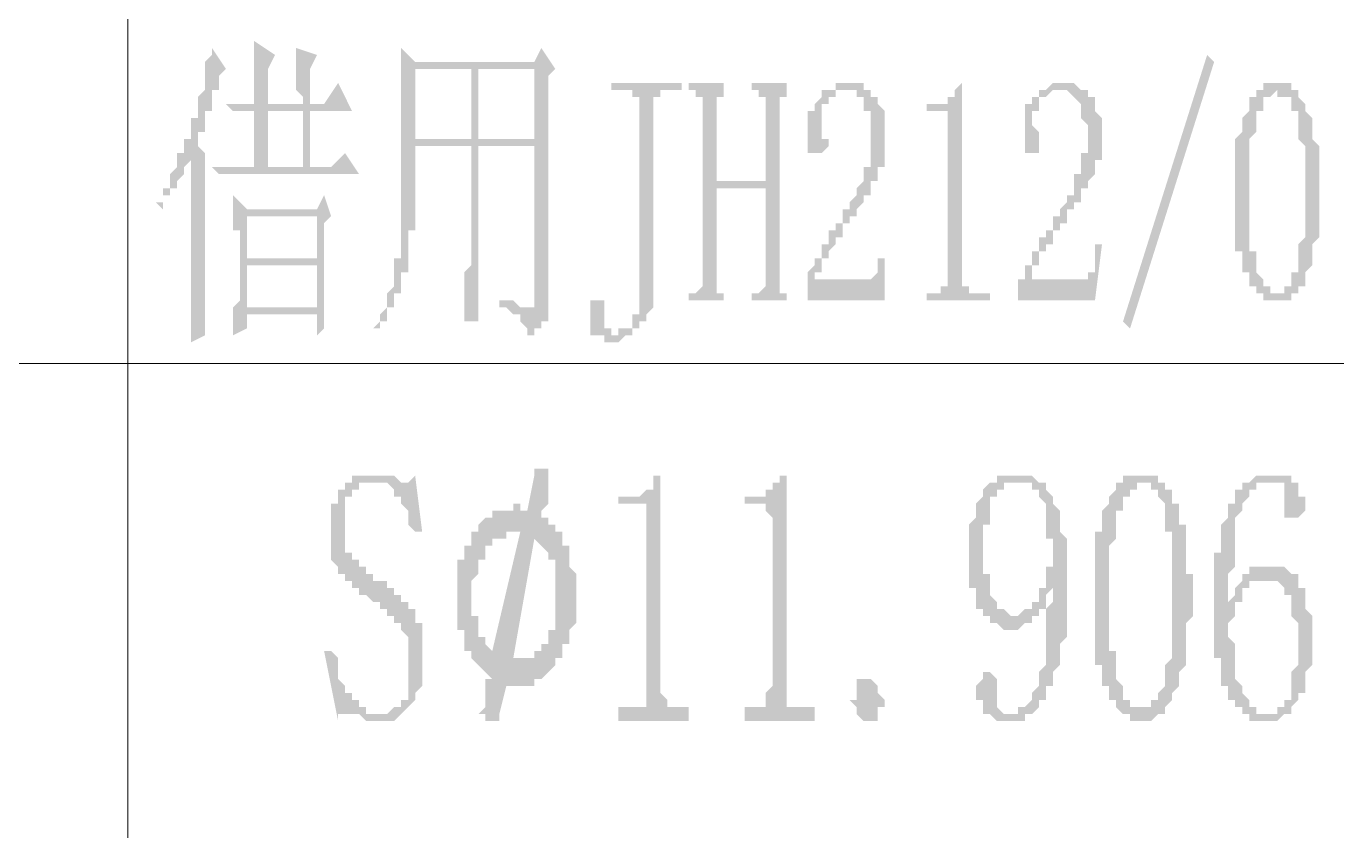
# Model space of a CAD drawing. Header units: millimetres. Extents: x 0 to 275, y 0 to 194.
# Drawn here: x 123.54 to 135.41, y 20.83 to 28.12 of the extents above; entities that cross this region are included whole.
import ezdxf

# ---------------------------------------------------------------- set-up
doc = ezdxf.new("R2010")
doc.units = ezdxf.units.MM

msp = doc.modelspace()

# ---------------------------------------------------------------- hatches: boundary and pattern name
h = msp.add_hatch(color=0)
h.paths.add_polyline_path([(125.73, 27.347333), (126.0475, 27.347333), (126.0475, 26.839333), (125.73, 26.839333)])
h.paths.add_polyline_path([(125.5395, 26.394833), (126.1745, 26.394833), (126.1745, 26.013833), (125.5395, 26.013833)])
h.paths.add_polyline_path([(125.5395, 25.950333), (126.1745, 25.950333), (126.1745, 25.569333), (125.5395, 25.569333)])
h.paths.add_polyline_path([(125.603, 27.410833), (125.349, 27.410833), (125.4125, 27.347333), (125.476, 27.347333), (125.5395, 27.347333), (125.603, 27.347333), (125.603, 26.839333), (125.222, 26.839333), (125.2855, 26.775833), (125.349, 26.775833), (125.4125, 26.775833), (125.476, 26.775833), (126.5555, 26.775833), (126.4285, 26.966333), (126.3015, 26.839333), (126.111, 26.839333), (126.111, 27.347333), (126.492, 27.347333), (126.365, 27.601333), (126.238, 27.410833), (126.111, 27.410833), (126.111, 27.728333), (126.1745, 27.855333), (125.984, 27.918833), (125.984, 27.855333), (125.984, 27.791833), (125.984, 27.728333), (125.984, 27.664833), (125.984, 27.601333), (125.984, 27.537833), (126.0475, 27.474333), (126.0475, 27.410833), (125.73, 27.410833), (125.73, 27.728333), (125.7935, 27.855333), (125.603, 27.982333), (125.603, 27.918833), (125.603, 27.855333), (125.603, 27.791833), (125.603, 27.728333), (125.603, 27.664833), (125.603, 27.601333), (125.603, 27.537833), (125.603, 27.474333)])
h.paths.add_polyline_path([(125.4125, 25.315333), (125.5395, 25.378833), (125.5395, 25.505833), (126.1745, 25.505833), (126.1745, 25.315333), (126.238, 25.378833), (126.238, 25.442333), (126.238, 25.505833), (126.238, 25.569333), (126.238, 25.632833), (126.238, 25.696333), (126.238, 25.759833), (126.238, 25.823333), (126.238, 25.886833), (126.238, 25.950333), (126.238, 26.013833), (126.238, 26.077333), (126.238, 26.331333), (126.3015, 26.394833), (126.238, 26.585333), (126.1745, 26.458333), (125.5395, 26.458333), (125.4125, 26.585333), (125.4125, 26.521833), (125.4125, 26.458333), (125.4125, 26.394833), (125.4125, 26.331333), (125.4125, 26.267833), (125.476, 26.267833), (125.476, 26.204333), (125.476, 26.140833), (125.476, 26.077333), (125.476, 26.013833), (125.476, 25.950333), (125.476, 25.886833), (125.476, 25.823333), (125.476, 25.759833), (125.476, 25.696333), (125.476, 25.632833), (125.4125, 25.569333), (125.4125, 25.505833), (125.4125, 25.442333), (125.4125, 25.378833)])
h.paths.add_polyline_path([(125.1585, 26.966333), (125.095, 27.029833), (125.095, 27.093333), (125.095, 27.156833), (125.1585, 27.156833), (125.1585, 27.220333), (125.1585, 27.283833), (125.1585, 27.347333), (125.222, 27.347333), (125.222, 27.410833), (125.222, 27.474333), (125.222, 27.537833), (125.2855, 27.537833), (125.2855, 27.601333), (125.2855, 27.664833), (125.349, 27.728333), (125.222, 27.918833), (125.222, 27.855333), (125.1585, 27.791833), (125.1585, 27.728333), (125.1585, 27.664833), (125.1585, 27.601333), (125.1585, 27.537833), (125.095, 27.474333), (125.095, 27.410833), (125.095, 27.347333), (125.095, 27.283833), (125.0315, 27.283833), (125.0315, 27.220333), (125.0315, 27.156833), (125.0315, 27.093333), (124.968, 27.093333), (124.968, 27.029833), (124.968, 26.966333), (124.9045, 26.966333), (124.9045, 26.902833), (124.9045, 26.839333), (124.841, 26.775833), (124.841, 26.712333), (124.841, 26.648833), (124.7775, 26.648833), (124.7775, 26.585333), (124.7775, 26.521833), (124.714, 26.521833), (124.7775, 26.458333), (124.7775, 26.521833), (124.7775, 26.585333), (124.841, 26.585333), (124.841, 26.648833), (124.9045, 26.648833), (124.9045, 26.712333), (124.968, 26.775833), (124.968, 26.839333), (125.0315, 26.902833), (125.0315, 26.966333), (125.0315, 25.823333), (125.0315, 25.759833), (125.0315, 25.696333), (125.0315, 25.632833), (125.0315, 25.569333), (125.0315, 25.505833), (125.0315, 25.442333), (125.0315, 25.378833), (125.0315, 25.315333), (125.0315, 25.251833), (125.1585, 25.315333), (125.1585, 25.378833), (125.1585, 25.442333), (125.1585, 25.505833), (125.1585, 25.569333), (125.1585, 25.632833), (125.1585, 25.696333), (125.1585, 25.759833), (125.1585, 25.823333), (125.1585, 25.886833), (125.1585, 25.950333), (125.1585, 26.013833), (125.1585, 26.077333), (125.1585, 26.140833), (125.1585, 26.902833)])
h = msp.add_hatch(color=0)
h.paths.add_polyline_path([(127.635, 27.029833), (128.143, 27.029833), (128.143, 26.394833), (127.635, 26.394833)])
h.paths.add_polyline_path([(127.8255, 25.632833), (127.8255, 25.569333), (127.889, 25.569333), (127.9525, 25.505833), (128.016, 25.505833), (128.016, 25.442333), (128.0795, 25.378833), (128.0795, 25.315333), (128.143, 25.315333), (128.143, 25.378833), (128.2065, 25.378833), (128.2065, 25.442333), (128.27, 25.442333), (128.27, 25.505833), (128.27, 25.569333), (128.27, 25.632833), (128.27, 27.664833), (128.3335, 27.728333), (128.2065, 27.918833), (128.143, 27.791833), (127.0635, 27.791833), (126.9365, 27.918833), (126.9365, 27.855333), (126.9365, 27.791833), (126.9365, 27.728333), (126.9365, 27.664833), (126.9365, 27.601333), (126.9365, 27.537833), (126.9365, 27.474333), (126.9365, 27.410833), (126.9365, 27.347333), (126.9365, 27.283833), (126.9365, 27.220333), (126.9365, 27.156833), (126.9365, 27.093333), (126.9365, 27.029833), (126.9365, 26.966333), (126.9365, 26.902833), (126.9365, 26.839333), (126.9365, 26.775833), (126.9365, 26.712333), (126.9365, 26.648833), (126.9365, 26.585333), (126.9365, 26.521833), (126.9365, 26.458333), (126.9365, 26.394833), (126.9365, 26.331333), (126.9365, 26.267833), (126.9365, 26.204333), (126.9365, 26.140833), (126.9365, 26.077333), (126.9365, 26.013833), (126.873, 26.013833), (126.873, 25.950333), (126.873, 25.886833), (126.873, 25.823333), (126.873, 25.759833), (126.8095, 25.696333), (126.8095, 25.632833), (126.8095, 25.569333), (126.746, 25.505833), (126.746, 25.442333), (126.6825, 25.378833), (126.6825, 25.315333), (126.6825, 25.378833), (126.746, 25.378833), (126.746, 25.442333), (126.8095, 25.442333), (126.8095, 25.505833), (126.8095, 25.569333), (126.873, 25.569333), (126.873, 25.632833), (126.873, 25.696333), (126.9365, 25.696333), (126.9365, 25.759833), (126.9365, 25.823333), (126.9365, 25.886833), (127, 25.886833), (127, 25.950333), (127, 26.013833), (127, 26.077333), (127, 26.140833), (127, 26.204333), (127, 26.267833), (127.0635, 26.267833), (127.0635, 26.331333), (127.0635, 26.394833), (127.5715, 26.394833), (127.5715, 26.331333), (127.5715, 26.267833), (127.5715, 26.204333), (127.5715, 26.140833), (127.5715, 26.077333), (127.5715, 26.013833), (127.5715, 25.950333), (127.508, 25.886833), (127.508, 25.823333), (127.508, 25.759833), (127.508, 25.696333), (127.508, 25.632833), (127.508, 25.569333), (127.508, 25.505833), (127.508, 25.442333), (127.635, 25.442333), (127.635, 25.505833), (127.635, 25.569333), (127.635, 25.632833), (127.635, 25.696333), (127.635, 25.759833), (127.635, 25.823333), (127.635, 25.886833), (127.635, 25.950333), (127.635, 26.013833), (127.635, 26.077333), (127.635, 26.140833), (127.635, 26.204333), (127.635, 26.267833), (127.635, 26.331333), (127.635, 26.394833), (128.143, 26.394833), (128.143, 25.632833), (128.143, 25.569333), (128.0795, 25.569333), (128.016, 25.569333), (127.9525, 25.632833), (127.889, 25.632833)])
h.paths.add_polyline_path([(127.0635, 27.728333), (127.5715, 27.728333), (127.5715, 27.093333), (127.0635, 27.093333)])
h.paths.add_polyline_path([(127.635, 27.728333), (128.143, 27.728333), (128.143, 27.093333), (127.635, 27.093333)])
h.paths.add_polyline_path([(127.0635, 27.029833), (127.5715, 27.029833), (127.5715, 26.394833), (127.0635, 26.394833), (127.0635, 26.458333), (127.0635, 26.521833), (127.0635, 26.585333), (127.0635, 26.648833), (127.0635, 26.712333), (127.0635, 26.775833), (127.0635, 26.839333), (127.0635, 26.902833), (127.0635, 26.966333)])
h = msp.add_hatch(color=0)
h.dxf.hatch_style = 2
h.paths.add_polyline_path([(133.5405, 25.378833), (133.477, 25.442333), (134.239, 27.855333), (134.3025, 27.791833)])
h = msp.add_hatch(color=0)
h.dxf.hatch_style = 2
h.paths.add_polyline_path([(129.0955, 27.410833), (129.0955, 27.474333), (129.032, 27.474333), (129.032, 27.537833), (128.8415, 27.537833), (128.8415, 27.601333), (129.4765, 27.601333), (129.4765, 27.537833), (129.286, 27.537833), (129.286, 27.474333), (129.2225, 27.474333), (129.2225, 27.410833), (129.2225, 25.823333), (129.2225, 25.759833), (129.2225, 25.696333), (129.2225, 25.632833), (129.2225, 25.569333), (129.159, 25.505833), (129.159, 25.442333), (129.0955, 25.442333), (129.0955, 25.378833), (129.032, 25.378833), (129.032, 25.315333), (128.9685, 25.315333), (128.905, 25.251833), (128.8415, 25.251833), (128.778, 25.251833), (128.778, 25.315333), (128.7145, 25.315333), (128.651, 25.315333), (128.651, 25.378833), (128.651, 25.442333), (128.651, 25.505833), (128.651, 25.569333), (128.651, 25.632833), (128.7145, 25.632833), (128.778, 25.632833), (128.778, 25.569333), (128.778, 25.505833), (128.778, 25.442333), (128.778, 25.378833), (128.8415, 25.378833), (128.8415, 25.315333), (128.905, 25.315333), (128.905, 25.378833), (128.9685, 25.378833), (129.032, 25.378833), (129.032, 25.442333), (129.032, 25.505833), (129.0955, 25.505833), (129.0955, 25.569333), (129.0955, 25.632833), (129.0955, 25.696333), (129.0955, 25.759833), (129.0955, 25.823333)])
h = msp.add_hatch(color=0)
h.dxf.hatch_style = 2
h.paths.add_polyline_path([(130.3655, 25.823333), (130.3655, 25.759833), (130.3655, 25.696333), (130.429, 25.696333), (130.429, 25.632833), (130.1115, 25.632833), (130.1115, 25.696333), (130.175, 25.696333), (130.2385, 25.759833), (130.2385, 25.823333), (130.2385, 26.648833), (129.794, 26.648833), (129.794, 25.823333), (129.794, 25.759833), (129.794, 25.696333), (129.8575, 25.696333), (129.8575, 25.632833), (129.54, 25.632833), (129.54, 25.696333), (129.6035, 25.696333), (129.667, 25.759833), (129.667, 25.823333), (129.667, 27.410833), (129.667, 27.474333), (129.6035, 27.474333), (129.6035, 27.537833), (129.54, 27.537833), (129.54, 27.601333), (129.8575, 27.601333), (129.8575, 27.537833), (129.8575, 27.474333), (129.794, 27.474333), (129.794, 27.410833), (129.794, 26.712333), (130.2385, 26.712333), (130.2385, 27.410833), (130.2385, 27.474333), (130.175, 27.474333), (130.175, 27.537833), (130.1115, 27.537833), (130.1115, 27.601333), (130.429, 27.601333), (130.429, 27.537833), (130.429, 27.474333), (130.3655, 27.474333), (130.3655, 27.410833)])
h = msp.add_hatch(color=0)
h.dxf.hatch_style = 2
h.paths.add_polyline_path([(131.191, 27.093333), (131.191, 27.156833), (131.191, 27.220333), (131.191, 27.283833), (131.191, 27.347333), (131.1275, 27.347333), (131.1275, 27.410833), (131.1275, 27.474333), (131.064, 27.474333), (131.064, 27.537833), (131.0005, 27.537833), (130.937, 27.537833), (130.8735, 27.537833), (130.8735, 27.474333), (130.81, 27.474333), (130.81, 27.410833), (130.7465, 27.410833), (130.7465, 27.347333), (130.7465, 27.283833), (130.7465, 27.220333), (130.7465, 27.156833), (130.7465, 27.093333), (130.81, 27.093333), (130.81, 27.029833), (130.7465, 26.966333), (130.683, 26.966333), (130.6195, 26.966333), (130.6195, 27.029833), (130.6195, 27.093333), (130.6195, 27.156833), (130.6195, 27.220333), (130.6195, 27.283833), (130.6195, 27.347333), (130.683, 27.347333), (130.683, 27.410833), (130.7465, 27.474333), (130.7465, 27.537833), (130.81, 27.537833), (130.8735, 27.537833), (130.8735, 27.601333), (130.937, 27.601333), (131.0005, 27.601333), (131.064, 27.601333), (131.1275, 27.601333), (131.1275, 27.537833), (131.191, 27.537833), (131.191, 27.474333), (131.2545, 27.474333), (131.2545, 27.410833), (131.318, 27.347333), (131.318, 27.283833), (131.318, 27.220333), (131.318, 27.156833), (131.318, 27.093333), (131.318, 27.029833), (131.318, 26.966333), (131.318, 26.902833), (131.318, 26.839333), (131.2545, 26.839333), (131.2545, 26.775833), (131.2545, 26.712333), (131.191, 26.712333), (131.191, 26.648833), (131.191, 26.585333), (131.1275, 26.585333), (131.1275, 26.521833), (131.064, 26.458333), (131.064, 26.394833), (131.0005, 26.394833), (131.0005, 26.331333), (130.937, 26.331333), (130.937, 26.267833), (130.937, 26.204333), (130.8735, 26.204333), (130.8735, 26.140833), (130.81, 26.077333), (130.81, 26.013833), (130.7465, 26.013833), (130.7465, 25.950333), (130.7465, 25.886833), (130.683, 25.886833), (130.683, 25.823333), (131.1275, 25.823333), (131.191, 25.823333), (131.2545, 25.886833), (131.2545, 25.950333), (131.2545, 26.013833), (131.318, 26.013833), (131.318, 26.077333), (131.318, 26.140833), (131.318, 25.632833), (130.6195, 25.632833), (130.6195, 25.759833), (130.6195, 25.823333), (130.6195, 25.886833), (130.683, 25.950333), (130.683, 26.013833), (130.7465, 26.013833), (130.7465, 26.077333), (130.7465, 26.140833), (130.81, 26.140833), (130.81, 26.204333), (130.81, 26.267833), (130.8735, 26.267833), (130.8735, 26.331333), (130.937, 26.331333), (130.937, 26.394833), (130.937, 26.458333), (131.0005, 26.458333), (131.0005, 26.521833), (131.064, 26.585333), (131.064, 26.648833), (131.1275, 26.712333), (131.1275, 26.775833), (131.1275, 26.839333), (131.191, 26.839333), (131.191, 26.902833), (131.191, 26.966333), (131.191, 27.029833)])
h = msp.add_hatch(color=0)
h.dxf.hatch_style = 2
h.paths.add_polyline_path([(132.0165, 27.601333), (132.0165, 25.886833), (132.0165, 25.823333), (132.0165, 25.759833), (132.08, 25.759833), (132.08, 25.696333), (132.1435, 25.696333), (132.2705, 25.696333), (132.2705, 25.632833), (131.699, 25.632833), (131.699, 25.696333), (131.7625, 25.696333), (131.826, 25.696333), (131.826, 25.759833), (131.8895, 25.759833), (131.8895, 25.823333), (131.8895, 25.886833), (131.8895, 27.220333), (131.8895, 27.283833), (131.8895, 27.347333), (131.826, 27.347333), (131.699, 27.347333), (131.699, 27.410833), (131.7625, 27.410833), (131.826, 27.410833), (131.8895, 27.410833), (131.8895, 27.474333), (131.953, 27.474333), (131.953, 27.537833)])
h = msp.add_hatch(color=0)
h.dxf.hatch_style = 2
h.paths.add_polyline_path([(133.1595, 27.093333), (133.1595, 27.156833), (133.1595, 27.220333), (133.096, 27.283833), (133.096, 27.347333), (133.096, 27.410833), (133.0325, 27.474333), (132.969, 27.537833), (132.9055, 27.537833), (132.842, 27.537833), (132.7785, 27.474333), (132.715, 27.474333), (132.715, 27.410833), (132.715, 27.347333), (132.6515, 27.347333), (132.6515, 27.283833), (132.6515, 27.220333), (132.715, 27.156833), (132.715, 27.093333), (132.715, 27.029833), (132.715, 26.966333), (132.6515, 26.966333), (132.588, 26.966333), (132.588, 27.029833), (132.588, 27.093333), (132.588, 27.156833), (132.588, 27.220333), (132.588, 27.283833), (132.588, 27.347333), (132.588, 27.410833), (132.6515, 27.410833), (132.6515, 27.474333), (132.715, 27.474333), (132.715, 27.537833), (132.7785, 27.537833), (132.842, 27.601333), (132.9055, 27.601333), (132.969, 27.601333), (133.0325, 27.601333), (133.096, 27.537833), (133.1595, 27.537833), (133.1595, 27.474333), (133.223, 27.474333), (133.223, 27.410833), (133.223, 27.347333), (133.2865, 27.283833), (133.2865, 27.220333), (133.2865, 27.156833), (133.2865, 27.093333), (133.2865, 27.029833), (133.2865, 26.966333), (133.2865, 26.902833), (133.223, 26.902833), (133.223, 26.839333), (133.223, 26.775833), (133.1595, 26.712333), (133.1595, 26.648833), (133.096, 26.648833), (133.096, 26.585333), (133.096, 26.521833), (133.0325, 26.521833), (133.0325, 26.458333), (132.969, 26.458333), (132.969, 26.394833), (132.969, 26.331333), (132.9055, 26.331333), (132.9055, 26.267833), (132.842, 26.267833), (132.842, 26.204333), (132.842, 26.140833), (132.7785, 26.140833), (132.7785, 26.077333), (132.715, 26.077333), (132.715, 26.013833), (132.715, 25.950333), (132.6515, 25.950333), (132.6515, 25.886833), (132.6515, 25.823333), (133.096, 25.823333), (133.1595, 25.823333), (133.1595, 25.886833), (133.223, 25.886833), (133.223, 25.950333), (133.223, 26.013833), (133.223, 26.077333), (133.223, 26.140833), (133.2865, 26.140833), (133.223, 25.632833), (132.5245, 25.632833), (132.5245, 25.759833), (132.5245, 25.823333), (132.588, 25.823333), (132.588, 25.886833), (132.588, 25.950333), (132.6515, 25.950333), (132.6515, 26.013833), (132.6515, 26.077333), (132.715, 26.077333), (132.715, 26.140833), (132.715, 26.204333), (132.7785, 26.204333), (132.7785, 26.267833), (132.842, 26.267833), (132.842, 26.331333), (132.842, 26.394833), (132.9055, 26.394833), (132.9055, 26.458333), (132.969, 26.521833), (132.969, 26.585333), (133.0325, 26.585333), (133.0325, 26.648833), (133.0325, 26.712333), (133.0325, 26.775833), (133.096, 26.775833), (133.096, 26.839333), (133.096, 26.902833), (133.096, 26.966333), (133.1595, 26.966333), (133.1595, 27.029833)])
h = msp.add_hatch(color=0)
h.paths.add_polyline_path([(134.874, 27.537833), (134.8105, 27.474333), (134.747, 27.474333), (134.747, 27.410833), (134.747, 27.347333), (134.6835, 27.347333), (134.6835, 27.283833), (134.6835, 27.220333), (134.6835, 27.156833), (134.62, 27.093333), (134.62, 27.029833), (134.62, 26.966333), (134.62, 26.902833), (134.62, 26.839333), (134.62, 26.775833), (134.62, 26.712333), (134.62, 26.648833), (134.62, 26.585333), (134.62, 26.521833), (134.62, 26.458333), (134.62, 26.394833), (134.62, 26.331333), (134.62, 26.267833), (134.62, 26.204333), (134.62, 26.140833), (134.62, 26.077333), (134.6835, 26.077333), (134.6835, 26.013833), (134.6835, 25.950333), (134.6835, 25.886833), (134.747, 25.823333), (134.747, 25.759833), (134.8105, 25.759833), (134.8105, 25.696333), (134.874, 25.696333), (134.9375, 25.696333), (134.9375, 25.759833), (135.001, 25.759833), (135.001, 25.823333), (135.001, 25.886833), (135.0645, 25.886833), (135.0645, 25.950333), (135.0645, 26.013833), (135.0645, 26.077333), (135.0645, 26.140833), (135.128, 26.204333), (135.128, 26.267833), (135.128, 26.331333), (135.128, 26.394833), (135.128, 26.458333), (135.128, 26.521833), (135.128, 26.585333), (135.128, 26.648833), (135.128, 26.712333), (135.128, 26.775833), (135.128, 26.839333), (135.128, 26.902833), (135.128, 26.966333), (135.128, 27.029833), (135.0645, 27.093333), (135.0645, 27.156833), (135.0645, 27.220333), (135.0645, 27.283833), (135.0645, 27.347333), (135.001, 27.347333), (135.001, 27.410833), (135.001, 27.474333), (134.9375, 27.474333), (134.874, 27.474333)])
h.paths.add_polyline_path([(134.874, 25.632833), (134.8105, 25.632833), (134.747, 25.632833), (134.747, 25.696333), (134.6835, 25.696333), (134.6835, 25.759833), (134.62, 25.759833), (134.62, 25.823333), (134.62, 25.886833), (134.5565, 25.886833), (134.5565, 25.950333), (134.5565, 26.013833), (134.5565, 26.077333), (134.493, 26.077333), (134.493, 26.140833), (134.493, 26.204333), (134.493, 26.267833), (134.493, 26.331333), (134.493, 26.394833), (134.493, 26.458333), (134.493, 26.521833), (134.493, 26.585333), (134.493, 26.648833), (134.493, 26.712333), (134.493, 26.775833), (134.493, 26.839333), (134.493, 26.902833), (134.493, 26.966333), (134.493, 27.029833), (134.493, 27.093333), (134.5565, 27.156833), (134.5565, 27.220333), (134.5565, 27.283833), (134.62, 27.347333), (134.62, 27.410833), (134.62, 27.474333), (134.6835, 27.474333), (134.6835, 27.537833), (134.747, 27.537833), (134.747, 27.601333), (134.8105, 27.601333), (134.874, 27.601333), (134.9375, 27.601333), (135.001, 27.601333), (135.001, 27.537833), (135.0645, 27.537833), (135.0645, 27.474333), (135.128, 27.410833), (135.128, 27.347333), (135.1915, 27.283833), (135.1915, 27.220333), (135.1915, 27.156833), (135.1915, 27.093333), (135.255, 27.029833), (135.255, 26.966333), (135.255, 26.902833), (135.255, 26.839333), (135.255, 26.775833), (135.255, 26.712333), (135.255, 26.648833), (135.255, 26.585333), (135.255, 26.521833), (135.255, 26.458333), (135.255, 26.394833), (135.255, 26.331333), (135.255, 26.267833), (135.255, 26.204333), (135.1915, 26.140833), (135.1915, 26.077333), (135.1915, 26.013833), (135.1915, 25.950333), (135.128, 25.886833), (135.128, 25.823333), (135.128, 25.759833), (135.0645, 25.759833), (135.0645, 25.696333), (135.001, 25.696333), (135.001, 25.632833), (134.9375, 25.632833)])
h = msp.add_hatch(color=0)
h.paths.add_polyline_path([(127.9525, 22.394333), (128.016, 22.394333), (128.0795, 22.394333), (128.143, 22.394333), (128.143, 22.457833), (128.2065, 22.457833), (128.2065, 22.521333), (128.27, 22.521333), (128.27, 22.584833), (128.27, 22.648333), (128.3335, 22.648333), (128.3335, 22.711833), (128.3335, 22.775333), (128.3335, 22.838833), (128.3335, 22.902333), (128.3335, 22.965833), (128.3335, 23.029333), (128.3335, 23.092833), (128.3335, 23.156333), (128.3335, 23.219833), (128.3335, 23.283333), (128.27, 23.283333), (128.27, 23.346833), (128.2065, 23.410333), (128.143, 23.473833)])
h.paths.add_polyline_path([(127.889, 22.140333), (127.8255, 21.886333), (127.8255, 21.822833), (127.762, 21.822833), (127.6985, 21.822833), (127.6985, 21.886333), (127.635, 21.886333), (127.6985, 21.949833), (127.6985, 22.013333), (127.6985, 22.076833), (127.6985, 22.140333), (127.6985, 22.203833), (127.762, 22.203833), (127.6985, 22.267333), (127.635, 22.330833), (127.5715, 22.394333), (127.5715, 22.457833), (127.508, 22.457833), (127.508, 22.521333), (127.508, 22.584833), (127.508, 22.648333), (127.4445, 22.648333), (127.4445, 22.711833), (127.4445, 22.775333), (127.4445, 22.838833), (127.4445, 22.902333), (127.4445, 22.965833), (127.4445, 23.029333), (127.4445, 23.092833), (127.4445, 23.156333), (127.4445, 23.219833), (127.4445, 23.283333), (127.508, 23.283333), (127.508, 23.346833), (127.508, 23.410333), (127.5715, 23.410333), (127.5715, 23.473833), (127.5715, 23.537333), (127.635, 23.537333), (127.635, 23.600833), (127.6985, 23.664333), (127.762, 23.664333), (127.762, 23.727833), (127.8255, 23.727833), (127.889, 23.727833), (127.9525, 23.727833), (127.9525, 23.791333), (128.016, 23.791333), (128.016, 23.727833), (128.0795, 23.727833), (128.143, 24.045333), (128.143, 24.108833), (128.2065, 24.108833), (128.27, 24.108833), (128.27, 24.045333), (128.27, 23.981833), (128.27, 23.918333), (128.27, 23.854833), (128.27, 23.791333), (128.2065, 23.727833), (128.2065, 23.664333), (128.27, 23.664333), (128.27, 23.600833), (128.3335, 23.600833), (128.3335, 23.537333), (128.397, 23.537333), (128.397, 23.473833), (128.397, 23.410333), (128.4605, 23.410333), (128.4605, 23.346833), (128.4605, 23.283333), (128.4605, 23.219833), (128.524, 23.156333), (128.524, 23.092833), (128.524, 23.029333), (128.524, 22.965833), (128.524, 22.902333), (128.524, 22.838833), (128.524, 22.775333), (128.524, 22.711833), (128.4605, 22.648333), (128.4605, 22.584833), (128.4605, 22.521333), (128.397, 22.521333), (128.397, 22.457833), (128.397, 22.394333), (128.3335, 22.394333), (128.3335, 22.330833), (128.27, 22.267333), (128.2065, 22.203833), (128.143, 22.203833), (128.143, 22.140333), (128.0795, 22.140333), (128.016, 22.140333), (127.9525, 22.140333)])
h.paths.add_polyline_path([(127.762, 22.457833), (128.016, 23.537333), (127.9525, 23.537333), (127.889, 23.537333), (127.889, 23.473833), (127.8255, 23.473833), (127.762, 23.473833), (127.762, 23.410333), (127.6985, 23.410333), (127.6985, 23.346833), (127.6985, 23.283333), (127.635, 23.283333), (127.635, 23.219833), (127.635, 23.156333), (127.5715, 23.092833), (127.5715, 23.029333), (127.5715, 22.965833), (127.5715, 22.902333), (127.5715, 22.838833), (127.5715, 22.775333), (127.635, 22.775333), (127.635, 22.711833), (127.635, 22.648333), (127.635, 22.584833), (127.6985, 22.584833), (127.6985, 22.521333)])
h = msp.add_hatch(color=0)
h.dxf.hatch_style = 2
h.paths.add_polyline_path([(126.6825, 22.902333), (126.619, 22.965833), (126.5555, 22.965833), (126.5555, 23.029333), (126.492, 23.029333), (126.492, 23.092833), (126.4285, 23.092833), (126.4285, 23.156333), (126.365, 23.156333), (126.365, 23.219833), (126.3015, 23.283333), (126.3015, 23.346833), (126.3015, 23.410333), (126.3015, 23.473833), (126.3015, 23.537333), (126.3015, 23.600833), (126.3015, 23.664333), (126.3015, 23.727833), (126.3015, 23.791333), (126.365, 23.791333), (126.365, 23.854833), (126.365, 23.918333), (126.4285, 23.918333), (126.4285, 23.981833), (126.492, 23.981833), (126.492, 24.045333), (126.5555, 24.045333), (126.619, 24.045333), (126.6825, 24.045333), (126.746, 24.045333), (126.8095, 24.045333), (126.873, 24.045333), (126.9365, 23.981833), (127, 23.981833), (127.0635, 24.045333), (127.127, 23.537333), (127.0635, 23.537333), (127, 23.600833), (127, 23.664333), (127, 23.727833), (126.9365, 23.791333), (126.9365, 23.854833), (126.873, 23.854833), (126.873, 23.918333), (126.8095, 23.981833), (126.746, 23.981833), (126.6825, 23.981833), (126.619, 23.981833), (126.5555, 23.981833), (126.5555, 23.918333), (126.492, 23.918333), (126.492, 23.854833), (126.4285, 23.854833), (126.4285, 23.791333), (126.4285, 23.727833), (126.4285, 23.664333), (126.4285, 23.600833), (126.4285, 23.537333), (126.4285, 23.473833), (126.4285, 23.410333), (126.4285, 23.346833), (126.492, 23.346833), (126.492, 23.283333), (126.5555, 23.283333), (126.5555, 23.219833), (126.619, 23.219833), (126.619, 23.156333), (126.6825, 23.156333), (126.6825, 23.092833), (126.746, 23.092833), (126.8095, 23.092833), (126.8095, 23.029333), (126.873, 23.029333), (126.873, 22.965833), (126.9365, 22.965833), (126.9365, 22.902333), (127, 22.902333), (127, 22.838833), (127.0635, 22.838833), (127.0635, 22.775333), (127.0635, 22.711833), (127.127, 22.711833), (127.127, 22.648333), (127.127, 22.584833), (127.127, 22.521333), (127.127, 22.457833), (127.127, 22.394333), (127.127, 22.330833), (127.127, 22.267333), (127.127, 22.203833), (127.127, 22.140333), (127.0635, 22.076833), (127.0635, 22.013333), (127, 21.949833), (126.9365, 21.886333), (126.873, 21.822833), (126.8095, 21.822833), (126.746, 21.822833), (126.6825, 21.822833), (126.619, 21.822833), (126.5555, 21.886333), (126.492, 21.886333), (126.4285, 21.886333), (126.365, 21.886333), (126.365, 21.822833), (126.238, 22.457833), (126.3015, 22.457833), (126.365, 22.394333), (126.365, 22.330833), (126.365, 22.267333), (126.365, 22.203833), (126.4285, 22.140333), (126.4285, 22.076833), (126.492, 22.076833), (126.492, 22.013333), (126.5555, 22.013333), (126.5555, 21.949833), (126.619, 21.949833), (126.619, 21.886333), (126.6825, 21.886333), (126.746, 21.886333), (126.8095, 21.886333), (126.873, 21.949833), (126.9365, 21.949833), (126.9365, 22.013333), (127, 22.013333), (127, 22.076833), (127, 22.140333), (127, 22.203833), (127, 22.267333), (127, 22.330833), (127, 22.394333), (127, 22.457833), (127, 22.521333), (127, 22.584833), (126.9365, 22.648333), (126.9365, 22.711833), (126.873, 22.711833), (126.873, 22.775333), (126.8095, 22.775333), (126.8095, 22.838833), (126.746, 22.838833), (126.746, 22.902333)])
h = msp.add_hatch(color=0)
h.dxf.hatch_style = 2
h.paths.add_polyline_path([(129.286, 24.045333), (129.286, 22.140333), (129.286, 22.076833), (129.3495, 22.013333), (129.3495, 21.949833), (129.413, 21.949833), (129.4765, 21.949833), (129.54, 21.949833), (129.54, 21.822833), (128.905, 21.822833), (128.905, 21.949833), (129.032, 21.949833), (129.0955, 21.949833), (129.159, 21.949833), (129.159, 22.013333), (129.159, 22.076833), (129.159, 22.140333), (129.159, 23.664333), (129.159, 23.727833), (129.159, 23.791333), (129.0955, 23.791333), (128.905, 23.791333), (128.905, 23.854833), (129.032, 23.854833), (129.0955, 23.854833), (129.159, 23.918333), (129.2225, 23.918333), (129.2225, 23.981833), (129.2225, 24.045333)])
h = msp.add_hatch(color=0)
h.dxf.hatch_style = 2
h.paths.add_polyline_path([(130.429, 24.045333), (130.429, 22.140333), (130.429, 22.076833), (130.429, 22.013333), (130.429, 21.949833), (130.4925, 21.949833), (130.556, 21.949833), (130.683, 21.949833), (130.683, 21.822833), (130.048, 21.822833), (130.048, 21.949833), (130.1115, 21.949833), (130.175, 21.949833), (130.2385, 21.949833), (130.2385, 22.013333), (130.2385, 22.076833), (130.302, 22.140333), (130.302, 23.664333), (130.2385, 23.727833), (130.2385, 23.791333), (130.175, 23.791333), (130.048, 23.791333), (130.048, 23.854833), (130.1115, 23.854833), (130.175, 23.854833), (130.2385, 23.854833), (130.2385, 23.918333), (130.302, 23.918333), (130.302, 23.981833), (130.3655, 23.981833), (130.3655, 24.045333)])
h = msp.add_hatch(color=0)
h.paths.add_polyline_path([(132.207, 23.346833), (132.207, 23.283333), (132.207, 23.219833), (132.207, 23.156333), (132.2705, 23.156333), (132.2705, 23.092833), (132.2705, 23.029333), (132.2705, 22.965833), (132.334, 22.902333), (132.334, 22.838833), (132.3975, 22.838833), (132.461, 22.775333), (132.5245, 22.775333), (132.588, 22.838833), (132.6515, 22.838833), (132.6515, 22.902333), (132.715, 22.902333), (132.715, 22.965833), (132.715, 23.029333), (132.7785, 23.029333), (132.7785, 23.092833), (132.7785, 23.156333), (132.7785, 23.219833), (132.842, 23.219833), (132.842, 23.283333), (132.842, 23.346833), (132.842, 23.410333), (132.842, 23.473833), (132.7785, 23.473833), (132.7785, 23.537333), (132.7785, 23.600833), (132.7785, 23.664333), (132.7785, 23.727833), (132.7785, 23.791333), (132.715, 23.854833), (132.715, 23.918333), (132.6515, 23.918333), (132.6515, 23.981833), (132.588, 23.981833), (132.5245, 23.981833), (132.461, 23.981833), (132.3975, 23.981833), (132.3975, 23.918333), (132.334, 23.918333), (132.334, 23.854833), (132.2705, 23.854833), (132.2705, 23.791333), (132.2705, 23.727833), (132.2705, 23.664333), (132.2705, 23.600833), (132.207, 23.600833), (132.207, 23.537333), (132.207, 23.473833), (132.207, 23.410333)])
h.paths.add_polyline_path([(132.461, 22.648333), (132.3975, 22.648333), (132.334, 22.711833), (132.2705, 22.711833), (132.2705, 22.775333), (132.207, 22.775333), (132.207, 22.838833), (132.1435, 22.838833), (132.1435, 22.902333), (132.1435, 22.965833), (132.1435, 23.029333), (132.08, 23.029333), (132.08, 23.092833), (132.08, 23.156333), (132.08, 23.219833), (132.08, 23.283333), (132.08, 23.346833), (132.08, 23.410333), (132.08, 23.473833), (132.08, 23.537333), (132.08, 23.600833), (132.1435, 23.664333), (132.1435, 23.727833), (132.1435, 23.791333), (132.207, 23.854833), (132.207, 23.918333), (132.2705, 23.981833), (132.334, 23.981833), (132.334, 24.045333), (132.3975, 24.045333), (132.461, 24.045333), (132.5245, 24.045333), (132.588, 24.045333), (132.6515, 24.045333), (132.715, 23.981833), (132.7785, 23.981833), (132.7785, 23.918333), (132.842, 23.854833), (132.842, 23.791333), (132.9055, 23.727833), (132.9055, 23.664333), (132.9055, 23.600833), (132.9055, 23.537333), (132.969, 23.473833), (132.969, 23.410333), (132.969, 23.346833), (132.969, 23.283333), (132.969, 23.219833), (132.969, 23.156333), (132.969, 23.092833), (132.969, 23.029333), (132.969, 22.965833), (132.969, 22.902333), (132.969, 22.838833), (132.969, 22.775333), (132.969, 22.711833), (132.969, 22.648333), (132.969, 22.584833), (132.9055, 22.521333), (132.9055, 22.457833), (132.9055, 22.394333), (132.9055, 22.330833), (132.842, 22.267333), (132.842, 22.203833), (132.842, 22.140333), (132.7785, 22.140333), (132.7785, 22.076833), (132.7785, 22.013333), (132.715, 22.013333), (132.715, 21.949833), (132.6515, 21.886333), (132.588, 21.886333), (132.588, 21.822833), (132.5245, 21.822833), (132.461, 21.822833), (132.3975, 21.822833), (132.334, 21.822833), (132.2705, 21.886333), (132.207, 21.886333), (132.207, 21.949833), (132.207, 22.013333), (132.1435, 22.013333), (132.1435, 22.076833), (132.1435, 22.140333), (132.207, 22.203833), (132.207, 22.267333), (132.2705, 22.267333), (132.334, 22.203833), (132.334, 22.140333), (132.334, 22.076833), (132.334, 22.013333), (132.334, 21.949833), (132.3975, 21.886333), (132.461, 21.886333), (132.5245, 21.886333), (132.5245, 21.949833), (132.588, 21.949833), (132.6515, 22.013333), (132.6515, 22.076833), (132.715, 22.140333), (132.715, 22.203833), (132.715, 22.267333), (132.7785, 22.330833), (132.7785, 22.394333), (132.7785, 22.457833), (132.7785, 22.521333), (132.7785, 22.584833), (132.7785, 22.648333), (132.7785, 22.711833), (132.7785, 22.775333), (132.7785, 22.838833), (132.842, 22.902333), (132.842, 22.965833), (132.842, 23.029333), (132.7785, 22.965833), (132.7785, 22.902333), (132.7785, 22.838833), (132.715, 22.838833), (132.715, 22.775333), (132.6515, 22.775333), (132.6515, 22.711833), (132.588, 22.711833), (132.5245, 22.648333)])
h = msp.add_hatch(color=0)
h.paths.add_polyline_path([(133.6675, 23.981833), (133.604, 23.981833), (133.604, 23.918333), (133.5405, 23.918333), (133.5405, 23.854833), (133.477, 23.854833), (133.477, 23.791333), (133.477, 23.727833), (133.4135, 23.727833), (133.4135, 23.664333), (133.4135, 23.600833), (133.4135, 23.537333), (133.4135, 23.473833), (133.35, 23.410333), (133.35, 23.346833), (133.35, 23.283333), (133.35, 23.219833), (133.35, 23.156333), (133.35, 23.092833), (133.35, 23.029333), (133.35, 22.965833), (133.35, 22.902333), (133.35, 22.838833), (133.35, 22.775333), (133.35, 22.711833), (133.35, 22.648333), (133.35, 22.584833), (133.35, 22.521333), (133.35, 22.457833), (133.4135, 22.457833), (133.4135, 22.394333), (133.4135, 22.330833), (133.4135, 22.267333), (133.4135, 22.203833), (133.477, 22.140333), (133.477, 22.076833), (133.477, 22.013333), (133.5405, 22.013333), (133.5405, 21.949833), (133.604, 21.949833), (133.6675, 21.949833), (133.731, 21.949833), (133.731, 22.013333), (133.7945, 22.013333), (133.7945, 22.076833), (133.858, 22.140333), (133.858, 22.203833), (133.858, 22.267333), (133.858, 22.330833), (133.9215, 22.394333), (133.9215, 22.457833), (133.9215, 22.521333), (133.9215, 22.584833), (133.9215, 22.648333), (133.9215, 22.711833), (133.9215, 22.775333), (133.9215, 22.838833), (133.9215, 22.902333), (133.9215, 22.965833), (133.9215, 23.029333), (133.9215, 23.092833), (133.9215, 23.156333), (133.9215, 23.219833), (133.9215, 23.283333), (133.9215, 23.346833), (133.9215, 23.410333), (133.9215, 23.473833), (133.9215, 23.537333), (133.858, 23.537333), (133.858, 23.600833), (133.858, 23.664333), (133.858, 23.727833), (133.858, 23.791333), (133.7945, 23.854833), (133.7945, 23.918333), (133.731, 23.918333), (133.731, 23.981833)])
h.paths.add_polyline_path([(133.6675, 21.822833), (133.604, 21.822833), (133.5405, 21.822833), (133.5405, 21.886333), (133.477, 21.886333), (133.4135, 21.949833), (133.4135, 22.013333), (133.35, 22.013333), (133.35, 22.076833), (133.35, 22.140333), (133.2865, 22.140333), (133.2865, 22.203833), (133.2865, 22.267333), (133.2865, 22.330833), (133.223, 22.330833), (133.223, 22.394333), (133.223, 22.457833), (133.223, 22.521333), (133.223, 22.584833), (133.223, 22.648333), (133.223, 22.711833), (133.223, 22.775333), (133.223, 22.838833), (133.223, 22.902333), (133.223, 22.965833), (133.223, 23.029333), (133.223, 23.092833), (133.223, 23.156333), (133.223, 23.219833), (133.223, 23.283333), (133.223, 23.346833), (133.223, 23.410333), (133.223, 23.473833), (133.223, 23.537333), (133.2865, 23.537333), (133.2865, 23.600833), (133.2865, 23.664333), (133.2865, 23.727833), (133.35, 23.791333), (133.35, 23.854833), (133.4135, 23.918333), (133.4135, 23.981833), (133.477, 23.981833), (133.477, 24.045333), (133.5405, 24.045333), (133.604, 24.045333), (133.6675, 24.045333), (133.731, 24.045333), (133.7945, 24.045333), (133.7945, 23.981833), (133.858, 23.981833), (133.858, 23.918333), (133.9215, 23.918333), (133.9215, 23.854833), (133.9215, 23.791333), (133.985, 23.791333), (133.985, 23.727833), (133.985, 23.664333), (133.985, 23.600833), (134.0485, 23.600833), (134.0485, 23.537333), (134.0485, 23.473833), (134.0485, 23.410333), (134.0485, 23.346833), (134.0485, 23.283333), (134.0485, 23.219833), (134.0485, 23.156333), (134.112, 23.156333), (134.112, 23.092833), (134.112, 23.029333), (134.112, 22.965833), (134.112, 22.902333), (134.112, 22.838833), (134.112, 22.775333), (134.0485, 22.711833), (134.0485, 22.648333), (134.0485, 22.584833), (134.0485, 22.521333), (134.0485, 22.457833), (134.0485, 22.394333), (134.0485, 22.330833), (133.985, 22.267333), (133.985, 22.203833), (133.985, 22.140333), (133.9215, 22.076833), (133.9215, 22.013333), (133.858, 21.949833), (133.858, 21.886333), (133.7945, 21.886333), (133.731, 21.822833)])
h = msp.add_hatch(color=0)
h.paths.add_polyline_path([(134.4295, 22.711833), (134.4295, 22.648333), (134.4295, 22.584833), (134.493, 22.521333), (134.493, 22.457833), (134.493, 22.394333), (134.493, 22.330833), (134.493, 22.267333), (134.493, 22.203833), (134.5565, 22.140333), (134.5565, 22.076833), (134.62, 22.013333), (134.62, 21.949833), (134.6835, 21.949833), (134.6835, 21.886333), (134.747, 21.886333), (134.8105, 21.886333), (134.874, 21.886333), (134.874, 21.949833), (134.9375, 21.949833), (134.9375, 22.013333), (135.001, 22.013333), (135.001, 22.076833), (135.001, 22.140333), (135.001, 22.203833), (135.001, 22.267333), (135.0645, 22.330833), (135.0645, 22.394333), (135.0645, 22.457833), (135.0645, 22.521333), (135.0645, 22.584833), (135.0645, 22.648333), (135.0645, 22.711833), (135.001, 22.775333), (135.001, 22.838833), (135.001, 22.902333), (135.001, 22.965833), (134.9375, 22.965833), (134.9375, 23.029333), (134.874, 23.092833), (134.8105, 23.092833), (134.747, 23.092833), (134.6835, 23.092833), (134.62, 23.092833), (134.62, 23.029333), (134.5565, 23.029333), (134.5565, 22.965833), (134.5565, 22.902333), (134.493, 22.902333), (134.493, 22.838833), (134.493, 22.775333)])
h.paths.add_polyline_path([(134.8105, 23.219833), (134.874, 23.219833), (134.9375, 23.219833), (135.001, 23.156333), (135.0645, 23.156333), (135.0645, 23.092833), (135.0645, 23.029333), (135.128, 23.029333), (135.128, 22.965833), (135.128, 22.902333), (135.128, 22.838833), (135.1915, 22.775333), (135.1915, 22.711833), (135.1915, 22.648333), (135.1915, 22.584833), (135.1915, 22.521333), (135.1915, 22.457833), (135.1915, 22.394333), (135.1915, 22.330833), (135.128, 22.267333), (135.128, 22.203833), (135.128, 22.140333), (135.128, 22.076833), (135.0645, 22.076833), (135.0645, 22.013333), (135.001, 21.949833), (135.001, 21.886333), (134.9375, 21.886333), (134.874, 21.822833), (134.8105, 21.822833), (134.747, 21.822833), (134.6835, 21.822833), (134.62, 21.822833), (134.62, 21.886333), (134.5565, 21.886333), (134.5565, 21.949833), (134.493, 21.949833), (134.493, 22.013333), (134.4295, 22.013333), (134.4295, 22.076833), (134.4295, 22.140333), (134.366, 22.140333), (134.366, 22.203833), (134.366, 22.267333), (134.366, 22.330833), (134.366, 22.394333), (134.3025, 22.394333), (134.3025, 22.457833), (134.3025, 22.521333), (134.3025, 22.584833), (134.3025, 22.648333), (134.3025, 22.711833), (134.3025, 22.775333), (134.3025, 22.838833), (134.3025, 22.902333), (134.3025, 22.965833), (134.3025, 23.029333), (134.3025, 23.092833), (134.3025, 23.156333), (134.3025, 23.219833), (134.3025, 23.283333), (134.3025, 23.346833), (134.366, 23.346833), (134.366, 23.410333), (134.366, 23.473833), (134.366, 23.537333), (134.366, 23.600833), (134.4295, 23.664333), (134.4295, 23.727833), (134.4295, 23.791333), (134.493, 23.791333), (134.493, 23.854833), (134.493, 23.918333), (134.5565, 23.918333), (134.5565, 23.981833), (134.62, 23.981833), (134.6835, 24.045333), (134.747, 24.045333), (134.8105, 24.045333), (134.874, 24.045333), (134.9375, 24.045333), (135.001, 24.045333), (135.001, 23.981833), (135.0645, 23.981833), (135.0645, 23.918333), (135.0645, 23.854833), (135.128, 23.854833), (135.128, 23.791333), (135.128, 23.727833), (135.0645, 23.664333), (135.001, 23.664333), (135.001, 23.600833), (135.001, 23.664333), (134.9375, 23.664333), (134.9375, 23.727833), (134.9375, 23.791333), (134.9375, 23.854833), (134.9375, 23.918333), (134.9375, 23.981833), (134.874, 23.981833), (134.8105, 23.981833), (134.747, 23.981833), (134.6835, 23.981833), (134.6835, 23.918333), (134.62, 23.918333), (134.62, 23.854833), (134.5565, 23.791333), (134.5565, 23.727833), (134.493, 23.664333), (134.493, 23.600833), (134.493, 23.537333), (134.493, 23.473833), (134.493, 23.410333), (134.493, 23.346833), (134.493, 23.283333), (134.493, 23.219833), (134.4295, 23.156333), (134.4295, 23.092833), (134.4295, 23.029333), (134.4295, 22.965833), (134.4295, 22.902333), (134.493, 22.965833), (134.493, 23.029333), (134.5565, 23.092833), (134.5565, 23.156333), (134.62, 23.156333), (134.62, 23.219833), (134.6835, 23.219833), (134.747, 23.219833)])
h = msp.add_hatch(color=0)
h.dxf.hatch_style = 2
h.paths.add_polyline_path([(131.191, 21.822833), (131.1275, 21.822833), (131.064, 21.886333), (131.064, 21.949833), (131.0005, 22.013333), (131.064, 22.013333), (131.064, 22.076833), (131.064, 22.140333), (131.064, 22.203833), (131.1275, 22.203833), (131.191, 22.203833), (131.2545, 22.140333), (131.2545, 22.076833), (131.318, 22.013333), (131.318, 21.949833), (131.2545, 21.949833), (131.2545, 21.886333), (131.2545, 21.822833)])

# ---------------------------------------------------------------- linework, layer by layer
at = {"color": 0, "lineweight": 0}
for points in [[(124.46, 34.141833), (124.46, 6.900333)], [(65.532, 25.061333), (136.779, 25.061333)]]:
    msp.add_lwpolyline(points, dxfattribs=at)

doc.saveas('drawing.dxf')
